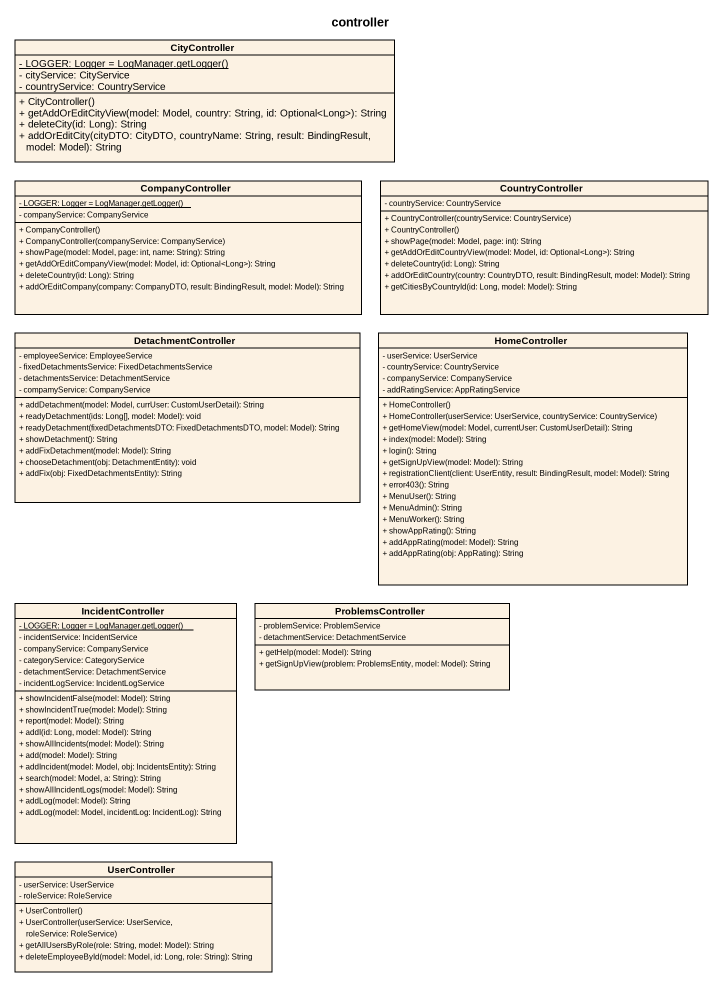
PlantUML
@startuml
title controller
hide circle
hide empty members
skinparam classAttributeIconSize 0
class CityController {
  {static} {field} - LOGGER: Logger = LogManager.getLogger()
  - cityService: CityService
  - countryService: CountryService
  + CityController()
  + getAddOrEditCityView(model: Model, country: String, id: Optional<Long>): String
  + deleteCity(id: Long): String
  + addOrEditCity(cityDTO: CityDTO, countryName: String, result: BindingResult, model: Model): String
}
class CompanyController {
  {static} {field} - LOGGER: Logger = LogManager.getLogger()
  - companyService: CompanyService
  + CompanyController()
  + CompanyController(companyService: CompanyService)
  + showPage(model: Model, page: int, name: String): String
  + getAddOrEditCompanyView(model: Model, id: Optional<Long>): String
  + deleteCountry(id: Long): String
  + addOrEditCompany(company: CompanyDTO, result: BindingResult, model: Model): String
}
class CountryController {
  - countryService: CountryService
  + CountryController(countryService: CountryService)
  + CountryController()
  + showPage(model: Model, page: int): String
  + getAddOrEditCountryView(model: Model, id: Optional<Long>): String
  + deleteCountry(id: Long): String
  + addOrEditCountry(country: CountryDTO, result: BindingResult, model: Model): String
  + getCitiesByCountryId(id: Long, model: Model): String
}
class DetachmentController {
  - employeeService: EmployeeService
  - fixedDetachmentsService: FixedDetachmentsService
  - detachmentsService: DetachmentService
  - compamyService: CompanyService
  + addDetachment(model: Model, currUser: CustomUserDetail): String
  + readyDetachment(ids: Long[], model: Model): void
  + readyDetachment(fixedDetachmentsDTO: FixedDetachmentsDTO, model: Model): String
  + showDetachment(): String
  + addFixDetachment(model: Model): String
  + chooseDetachment(obj: DetachmentEntity): void
  + addFix(obj: FixedDetachmentsEntity): String
}
class HomeController {
  - userService: UserService
  - countryService: CountryService
  - companyService: CompanyService
  - addRatingService: AppRatingService
  + HomeController()
  + HomeController(userService: UserService, countryService: CountryService)
  + getHomeView(model: Model, currentUser: CustomUserDetail): String
  + index(model: Model): String
  + login(): String
  + getSignUpView(model: Model): String
  + registrationClient(client: UserEntity, result: BindingResult, model: Model): String
  + error403(): String
  + MenuUser(): String
  + MenuAdmin(): String
  + MenuWorker(): String
  + showAppRating(): String
  + addAppRating(model: Model): String
  + addAppRating(obj: AppRating): String
}
class IncidentController {
  {static} {field} - LOGGER: Logger = LogManager.getLogger()
  - incidentService: IncidentService
  - companyService: CompanyService
  - categoryService: CategoryService
  - detachmentService: DetachmentService
  - incidentLogService: IncidentLogService
  + showIncidentFalse(model: Model): String
  + showIncidentTrue(model: Model): String
  + report(model: Model): String
  + addI(id: Long, model: Model): String
  + showAllIncidents(model: Model): String
  + add(model: Model): String
  + addIncident(model: Model, obj: IncidentsEntity): String
  + search(model: Model, a: String): String
  + showAllIncidentLogs(model: Model): String
  + addLog(model: Model): String
  + addLog(model: Model, incidentLog: IncidentLog): String
}
class ProblemsController {
  - problemService: ProblemService
  - detachmentService: DetachmentService
  + getHelp(model: Model): String
  + getSignUpView(problem: ProblemsEntity, model: Model): String
}
class UserController {
  - userService: UserService
  - roleService: RoleService
  + UserController()
  + UserController(userService: UserService, roleService: RoleService)
  + getAllUsersByRole(role: String, model: Model): String
  + deleteEmployeeById(model: Model, id: Long, role: String): String
}
@enduml
